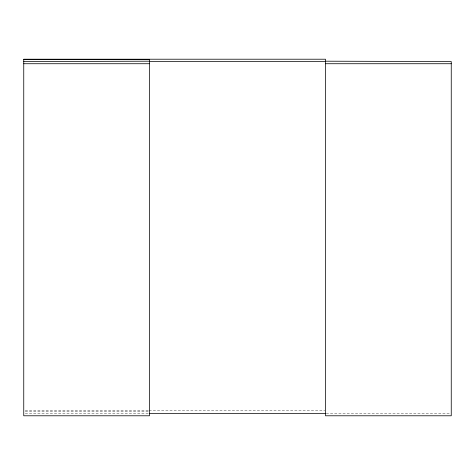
<?xml version="1.0" encoding="UTF-8"?>
<svg xmlns="http://www.w3.org/2000/svg" width="475" height="475" viewBox="0 0 475 475"><rect width="100%" height="100%" fill="white"/><g stroke="black" fill="none" stroke-linecap="round" stroke-linejoin="round"><path stroke-width="0.36" stroke-dasharray="2.38 1.78" d="M25.228 413.612L148.746 413.262M25.234 410.733L148.313 410.733M149.055 410.733L324.775 410.733M25.228 411.451L148.746 411.451M326.254 413.262L449.772 413.612"/><path stroke-width="0.71" d="M23.75 61.56L149.482 61.198M23.75 59.393L149.482 59.393L149.482 415.785L23.75 415.785L23.75 59.215L325.517 59.215L325.517 61.441M149.482 61.56L325.517 61.56L325.517 415.785L451.25 415.785L451.25 61.56L325.517 61.198M23.75 63.727L149.482 63.727M325.517 63.727L451.25 63.727M149.482 413.618L325.517 413.618"/></g></svg>
